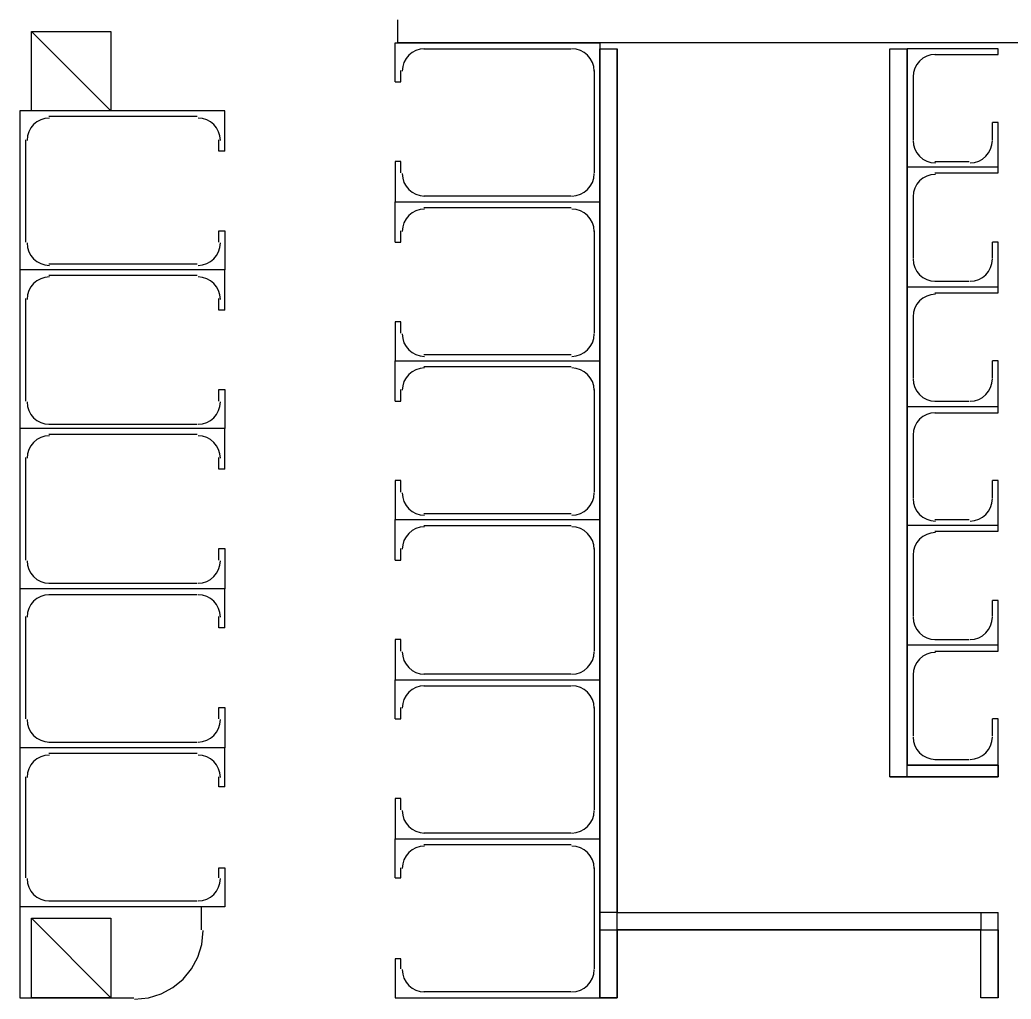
# Model space of a CAD drawing. Header units: millimetres. Extents: x -1062 to 473405, y -148599 to 38948.
# Drawn here: x 349535 to 358255, y -83090 to -74479 of the extents above; entities that cross this region are included whole.
import ezdxf

# ---------------------------------------------------------------- set-up
doc = ezdxf.new("R2010")
doc.units = ezdxf.units.MM
for name, color, linetype in [('COLUMN', 1, 'Continuous'), ('WALL', 7, 'Continuous'), ('WINDOW', 4, 'Continuous')]:
    doc.layers.add(name, color=color, linetype=linetype)

msp = doc.modelspace()

# ---------------------------------------------------------------- linework, layer by layer
at = {"layer": 'COLUMN'}
for p, q in [((350334.3, -75279), (349636.1, -74580.5)), ((349636.1, -74580.5), (350334.3, -74580.5)), ((349636.1, -75279), (349636.1, -74580.5)), ((350334.3, -74580.5), (350334.3, -75279)), ((350334.3, -75279), (349636.1, -75279)), ((350334.3, -83077.6), (349636.1, -82379.1)), ((349636.1, -82379.1), (350334.3, -82379.1)), ((349636.1, -83077.6), (349636.1, -82379.1)), ((350334.3, -82379.1), (350334.3, -83077.6)), ((350334.3, -83077.6), (349636.1, -83077.6))]:
    msp.add_line(p, q, dxfattribs=at)
at = {"layer": 'WALL'}
for p, q in [((352860.2, -74682.1), (352860.2, -74478.9)), ((359486.1, -74682.1), (352860.2, -74682.1)), ((354637.3, -83077.6), (354637.3, -74732.9)), ((354789.6, -82328.3), (354789.6, -74732.9)), ((357188.6, -81134.3), (357188.6, -74732.9)), ((357340.9, -81134.3), (357340.9, -74732.9)), ((358140.6, -81032.7), (357340.9, -81032.7)), ((358140.6, -81134.3), (358140.6, -81032.7)), ((357188.6, -81134.3), (357340.9, -81134.3)), ((357340.9, -81134.3), (358140.6, -81134.3)), ((349534.6, -82277.5), (349534.6, -83077.6)), ((351133.9, -82277.5), (349534.6, -82277.5)), ((351133.9, -82480.7), (351133.9, -82277.5)), ((354789.6, -82328.3), (357988.3, -82328.3)), ((357988.3, -82328.3), (358140.6, -82328.3)), ((358140.6, -83077.6), (358140.6, -82328.3)), ((351134.4, -82608.6), (351146.6, -82487)), ((354789.6, -83077.6), (354789.6, -82480.7)), ((354789.6, -82480.7), (357988.3, -82480.7)), ((357988.3, -83077.6), (357988.3, -82480.7)), ((351099.2, -82721.9), (351134.4, -82608.6)), ((351043.7, -82824.3), (351099.2, -82721.9)), ((350970, -82913.6), (351043.7, -82824.3)), ((350880.8, -82987.3), (350970, -82913.6)), ((350778.4, -83042.9), (350880.8, -82987.3)), ((349534.6, -83077.6), (350537.3, -83077.6)), ((350543.7, -83090.3), (350665.2, -83078.1)), ((350665.2, -83078.1), (350778.4, -83042.9)), ((354637.3, -83077.6), (354789.6, -83077.6))]:
    msp.add_line(p, q, dxfattribs=at)
for points in [[(354789.6, -74732.9), (354789.6, -82328.3), (354637.3, -82328.3), (354637.3, -74732.9), (354789.6, -74732.9)], [(357188.6, -74732.9), (357340.9, -74732.9), (357340.9, -81032.7), (358140.6, -81032.7), (358140.6, -81134.3), (358140, -81134.3), (358140, -81135), (357340, -81135), (357340, -81134.3), (357188.6, -81134.3), (357188.6, -74732.9)], [(357988.3, -82328.3), (357988.3, -82480.7), (354789.6, -82480.7), (354789.6, -82328.3), (357988.3, -82328.3)], [(354789.6, -82480.7), (354789.6, -83077.6), (354637.3, -83077.6), (354637.3, -82480.7), (354789.6, -82480.7)], [(357988.3, -83077.6), (357988.3, -82480.7), (358140.6, -82480.7), (358140.6, -83077.6), (357988.3, -83077.6)]]:
    msp.add_lwpolyline(points, close=True, dxfattribs=at)
at = {"layer": 'WINDOW'}
for p, q in [((352834.8, -75025), (352834.8, -74682.1)), ((352834.8, -74682.1), (354637.3, -74682.1)), ((354637.3, -74682.1), (354637.3, -76079.2)), ((352931.9, -74819.7), (352913.8, -74853.1)), ((352955.9, -74790.5), (352931.9, -74819.7)), ((352985, -74766.5), (352955.9, -74790.5)), ((353018.5, -74748.4), (352985, -74766.5)), ((353055.4, -74736.9), (353018.5, -74748.4)), ((353095, -74732.9), (353055.4, -74736.9)), ((353088.7, -74732.9), (354383.4, -74732.9)), ((354429.4, -74736.9), (354389.7, -74732.9)), ((354466.3, -74748.4), (354429.4, -74736.9)), ((354499.7, -74766.5), (354466.3, -74748.4)), ((354528.9, -74790.5), (354499.7, -74766.5)), ((354552.9, -74819.7), (354528.9, -74790.5)), ((354571, -74853.1), (354552.9, -74819.7)), ((357340.9, -74732.9), (357340.9, -75774.4)), ((358140.6, -74732.9), (357340.9, -74732.9)), ((357478.4, -74817.3), (357449.3, -74841.3)), ((357511.9, -74799.2), (357478.4, -74817.3)), ((357548.8, -74787.7), (357511.9, -74799.2)), ((357588.4, -74783.7), (357548.8, -74787.7)), ((357582.1, -74783.7), (358140.6, -74783.7)), ((358140.6, -74783.7), (358140.6, -74732.9)), ((352902.3, -74890.1), (352898.3, -74929.8)), ((352913.8, -74853.1), (352902.3, -74890.1)), ((354582.5, -74890.1), (354571, -74853.1)), ((354586.5, -74929.8), (354582.5, -74890.1)), ((357407.2, -74903.9), (357395.7, -74940.9)), ((357425.3, -74870.5), (357407.2, -74903.9)), ((357449.3, -74841.3), (357425.3, -74870.5)), ((352885.6, -75025), (352885.6, -74923.4)), ((354586.5, -74923.4), (354586.5, -75825.2)), ((357395.7, -74940.9), (357391.7, -74980.6)), ((357391.7, -74974.2), (357391.7, -75533.1)), ((352834.8, -75025), (352885.6, -75025)), ((351337, -75279), (349534.6, -75279)), ((349534.6, -75279), (349534.6, -76676.2)), ((349794.8, -75342.5), (349755.1, -75346.5)), ((351095.8, -75329.8), (349788.4, -75329.8)), ((351141.8, -75346.5), (351102.2, -75342.5)), ((351337, -75634.7), (351337, -75279)), ((349631.7, -75429.3), (349613.5, -75462.8)), ((349655.7, -75400.2), (349631.7, -75429.3)), ((349684.8, -75376.2), (349655.7, -75400.2)), ((349718.2, -75358), (349684.8, -75376.2)), ((349755.1, -75346.5), (349718.2, -75358)), ((351178.8, -75358), (351141.8, -75346.5)), ((351212.2, -75376.2), (351178.8, -75358)), ((351241.3, -75400.2), (351212.2, -75376.2)), ((351265.3, -75429.3), (351241.3, -75400.2)), ((351283.5, -75462.8), (351265.3, -75429.3)), ((358089.8, -75533.1), (358089.8, -75380.6)), ((358140.6, -75380.6), (358089.8, -75380.6)), ((358140.6, -75774.4), (358140.6, -75380.6)), ((349602, -75499.7), (349598, -75539.4)), ((349613.5, -75462.8), (349602, -75499.7)), ((351294.9, -75499.7), (351283.5, -75462.8)), ((351298.9, -75539.4), (351294.9, -75499.7)), ((349585.3, -75533.1), (349585.3, -76434.9)), ((351286.3, -75634.7), (351286.3, -75533.1)), ((357391.7, -75539.4), (357395.7, -75579.1)), ((357395.7, -75579.1), (357407.2, -75616)), ((358074.4, -75616), (358085.8, -75579.1)), ((358085.8, -75579.1), (358089.8, -75539.4)), ((351337, -75634.7), (351286.3, -75634.7)), ((357407.2, -75616), (357425.3, -75649.5)), ((357425.3, -75649.5), (357449.3, -75678.6)), ((357449.3, -75678.6), (357478.4, -75702.7)), ((358003.1, -75702.7), (358032.2, -75678.6)), ((358032.2, -75678.6), (358056.2, -75649.5)), ((358056.2, -75649.5), (358074.4, -75616)), ((352885.6, -75723.6), (352834.8, -75723.6)), ((352834.8, -75723.6), (352834.8, -76079.2)), ((352885.6, -75825.2), (352885.6, -75723.6)), ((357340.9, -75774.4), (357340.9, -76828.6)), ((358140.6, -75774.4), (357340.9, -75774.4)), ((357478.4, -75702.7), (357511.9, -75720.8)), ((357511.9, -75720.8), (357548.8, -75732.3)), ((357548.8, -75732.3), (357588.4, -75736.3)), ((357582.1, -75723.6), (357886.7, -75723.6)), ((357893.1, -75736.3), (357932.7, -75732.3)), ((357932.7, -75732.3), (357969.7, -75720.8)), ((357969.7, -75720.8), (358003.1, -75702.7)), ((358140.6, -75825.2), (358140.6, -75774.4)), ((352898.3, -75831.5), (352902.3, -75871.2)), ((354582.5, -75871.2), (354586.5, -75831.5)), ((357511.9, -75853.4), (357478.4, -75871.5)), ((357548.8, -75841.9), (357511.9, -75853.4)), ((357588.4, -75837.9), (357548.8, -75841.9)), ((357582.1, -75825.2), (358140.6, -75825.2)), ((352902.3, -75871.2), (352913.8, -75908.2)), ((352913.8, -75908.2), (352931.9, -75941.6)), ((352931.9, -75941.6), (352955.9, -75970.8)), ((354528.9, -75970.8), (354552.9, -75941.6)), ((354552.9, -75941.6), (354571, -75908.2)), ((354571, -75908.2), (354582.5, -75871.2)), ((357425.3, -75924.7), (357407.2, -75958.1)), ((357449.3, -75895.6), (357425.3, -75924.7)), ((357478.4, -75871.5), (357449.3, -75895.6)), ((352955.9, -75970.8), (352985, -75994.8)), ((352985, -75994.8), (353018.5, -76012.9)), ((353018.5, -76012.9), (353055.4, -76024.4)), ((353055.4, -76024.4), (353095, -76028.4)), ((354383.4, -76028.4), (353088.7, -76028.4)), ((354389.7, -76028.4), (354429.4, -76024.4)), ((354429.4, -76024.4), (354466.3, -76012.9)), ((354466.3, -76012.9), (354499.7, -75994.8)), ((354499.7, -75994.8), (354528.9, -75970.8)), ((357395.7, -75995.1), (357391.7, -76034.8)), ((357391.7, -76028.4), (357391.7, -76574.6)), ((357407.2, -75958.1), (357395.7, -75995.1)), ((352834.8, -76079.2), (354637.3, -76079.2)), ((352834.8, -76434.9), (352834.8, -76079.2)), ((354637.3, -76079.2), (354637.3, -77476.4)), ((352955.9, -76200.4), (352931.9, -76229.5)), ((352985, -76176.4), (352955.9, -76200.4)), ((353018.5, -76158.2), (352985, -76176.4)), ((353055.4, -76146.7), (353018.5, -76158.2)), ((353095, -76142.7), (353055.4, -76146.7)), ((353088.7, -76130), (354383.4, -76130)), ((354429.4, -76146.7), (354389.7, -76142.7)), ((354466.3, -76158.2), (354429.4, -76146.7)), ((354499.7, -76176.4), (354466.3, -76158.2)), ((354528.9, -76200.4), (354499.7, -76176.4)), ((354552.9, -76229.5), (354528.9, -76200.4)), ((352902.3, -76299.9), (352898.3, -76339.6)), ((352913.8, -76263), (352902.3, -76299.9)), ((352931.9, -76229.5), (352913.8, -76263)), ((354571, -76263), (354552.9, -76229.5)), ((354582.5, -76299.9), (354571, -76263)), ((354586.5, -76339.6), (354582.5, -76299.9)), ((351286.3, -76434.9), (351286.3, -76333.2)), ((351286.3, -76333.2), (351337, -76333.2)), ((351337, -76333.2), (351337, -76676.2)), ((352885.6, -76434.9), (352885.6, -76333.2)), ((354586.5, -76333.2), (354586.5, -77235)), ((349598, -76441.2), (349602, -76480.9)), ((351294.9, -76480.9), (351298.9, -76441.2)), ((352834.8, -76434.9), (352885.6, -76434.9)), ((358089.8, -76574.6), (358089.8, -76434.9)), ((358140.6, -76434.9), (358089.8, -76434.9)), ((358140.6, -76828.6), (358140.6, -76434.9)), ((349602, -76480.9), (349613.5, -76517.8)), ((349613.5, -76517.8), (349631.7, -76551.3)), ((349631.7, -76551.3), (349655.7, -76580.4)), ((351241.3, -76580.4), (351265.3, -76551.3)), ((351265.3, -76551.3), (351283.5, -76517.8)), ((351283.5, -76517.8), (351294.9, -76480.9)), ((349655.7, -76580.4), (349684.8, -76604.5)), ((349684.8, -76604.5), (349718.2, -76622.6)), ((349718.2, -76622.6), (349755.1, -76634.1)), ((349755.1, -76634.1), (349794.8, -76638.1)), ((349788.4, -76625.4), (351095.8, -76625.4)), ((351102.2, -76638.1), (351141.8, -76634.1)), ((351141.8, -76634.1), (351178.8, -76622.6)), ((351178.8, -76622.6), (351212.2, -76604.5)), ((351212.2, -76604.5), (351241.3, -76580.4)), ((357391.7, -76580.9), (357395.7, -76620.6)), ((357395.7, -76620.6), (357407.2, -76657.6)), ((358074.4, -76657.6), (358085.8, -76620.6)), ((358085.8, -76620.6), (358089.8, -76580.9)), ((351337, -76676.2), (349534.6, -76676.2)), ((349534.6, -76676.2), (349534.6, -78073.3)), ((351095.8, -76727), (349788.4, -76727)), ((351337, -77031.8), (351337, -76676.2)), ((357407.2, -76657.6), (357425.3, -76691)), ((357425.3, -76691), (357449.3, -76720.1)), ((357449.3, -76720.1), (357478.4, -76744.2)), ((358003.1, -76744.2), (358032.2, -76720.1)), ((358032.2, -76720.1), (358056.2, -76691)), ((358056.2, -76691), (358074.4, -76657.6)), ((349655.7, -76797.4), (349631.7, -76826.5)), ((349684.8, -76773.3), (349655.7, -76797.4)), ((349718.2, -76755.2), (349684.8, -76773.3)), ((349755.1, -76743.7), (349718.2, -76755.2)), ((349794.8, -76739.7), (349755.1, -76743.7)), ((351141.8, -76743.7), (351102.2, -76739.7)), ((351178.8, -76755.2), (351141.8, -76743.7)), ((351212.2, -76773.3), (351178.8, -76755.2)), ((351241.3, -76797.4), (351212.2, -76773.3)), ((351265.3, -76826.5), (351241.3, -76797.4)), ((357478.4, -76744.2), (357511.9, -76762.3)), ((357511.9, -76762.3), (357548.8, -76773.8)), ((357548.8, -76773.8), (357588.4, -76777.8)), ((357582.1, -76777.8), (357886.7, -76777.8)), ((357893.1, -76777.8), (357932.7, -76773.8)), ((357932.7, -76773.8), (357969.7, -76762.3)), ((357969.7, -76762.3), (358003.1, -76744.2)), ((349602, -76896.9), (349598, -76936.6)), ((349613.5, -76859.9), (349602, -76896.9)), ((349631.7, -76826.5), (349613.5, -76859.9)), ((351283.5, -76859.9), (351265.3, -76826.5)), ((351294.9, -76896.9), (351283.5, -76859.9)), ((351298.9, -76936.6), (351294.9, -76896.9)), ((357340.9, -76828.6), (357340.9, -77882.8)), ((358140.6, -76828.6), (357340.9, -76828.6)), ((357511.9, -76907.6), (357478.4, -76925.7)), ((357548.8, -76896.1), (357511.9, -76907.6)), ((357588.4, -76892.1), (357548.8, -76896.1)), ((357582.1, -76879.4), (358140.6, -76879.4)), ((358140.6, -76879.4), (358140.6, -76828.6)), ((349585.3, -76930.2), (349585.3, -77832)), ((351286.3, -77031.8), (351286.3, -76930.2)), ((357425.3, -76978.9), (357407.2, -77012.3)), ((357449.3, -76949.8), (357425.3, -76978.9)), ((357478.4, -76925.7), (357449.3, -76949.8)), ((351337, -77031.8), (351286.3, -77031.8)), ((357395.7, -77049.3), (357391.7, -77089)), ((357391.7, -77082.6), (357391.7, -77628.8)), ((357407.2, -77012.3), (357395.7, -77049.3)), ((352885.6, -77133.4), (352834.8, -77133.4)), ((352834.8, -77133.4), (352834.8, -77476.4)), ((352885.6, -77235), (352885.6, -77133.4)), ((352898.3, -77241.4), (352902.3, -77281.1)), ((354582.5, -77281.1), (354586.5, -77241.4)), ((352902.3, -77281.1), (352913.8, -77318)), ((352913.8, -77318), (352931.9, -77351.5)), ((354552.9, -77351.5), (354571, -77318)), ((354571, -77318), (354582.5, -77281.1)), ((352931.9, -77351.5), (352955.9, -77380.6)), ((352955.9, -77380.6), (352985, -77404.6)), ((352985, -77404.6), (353018.5, -77422.8)), ((353018.5, -77422.8), (353055.4, -77434.3)), ((353055.4, -77434.3), (353095, -77438.3)), ((354383.4, -77425.6), (353088.7, -77425.6)), ((354389.7, -77438.3), (354429.4, -77434.3)), ((354429.4, -77434.3), (354466.3, -77422.8)), ((354466.3, -77422.8), (354499.7, -77404.6)), ((354499.7, -77404.6), (354528.9, -77380.6)), ((354528.9, -77380.6), (354552.9, -77351.5)), ((352834.8, -77476.4), (354637.3, -77476.4)), ((352834.8, -77832), (352834.8, -77476.4)), ((354637.3, -77476.4), (354637.3, -78873.5)), ((358089.8, -77628.8), (358089.8, -77476.4)), ((358140.6, -77476.4), (358089.8, -77476.4)), ((358140.6, -77882.8), (358140.6, -77476.4)), ((352955.9, -77597.5), (352931.9, -77626.7)), ((352985, -77573.5), (352955.9, -77597.5)), ((353018.5, -77555.3), (352985, -77573.5)), ((353055.4, -77543.9), (353018.5, -77555.3)), ((353095, -77539.9), (353055.4, -77543.9)), ((353088.7, -77527.2), (354383.4, -77527.2)), ((354429.4, -77543.9), (354389.7, -77539.9)), ((354466.3, -77555.3), (354429.4, -77543.9)), ((354499.7, -77573.5), (354466.3, -77555.3)), ((354528.9, -77597.5), (354499.7, -77573.5)), ((354552.9, -77626.7), (354528.9, -77597.5)), ((352902.3, -77697.1), (352898.3, -77736.7)), ((352913.8, -77660.1), (352902.3, -77697.1)), ((352931.9, -77626.7), (352913.8, -77660.1)), ((354571, -77660.1), (354552.9, -77626.7)), ((354582.5, -77697.1), (354571, -77660.1)), ((354586.5, -77736.7), (354582.5, -77697.1)), ((357391.7, -77635.1), (357395.7, -77674.8)), ((357395.7, -77674.8), (357407.2, -77711.8)), ((358074.4, -77711.8), (358085.8, -77674.8)), ((358085.8, -77674.8), (358089.8, -77635.1)), ((351286.3, -77832), (351286.3, -77730.4)), ((351286.3, -77730.4), (351337, -77730.4)), ((351337, -77730.4), (351337, -78073.3)), ((352885.6, -77832), (352885.6, -77730.4)), ((354586.5, -77730.4), (354586.5, -78632.2)), ((357407.2, -77711.8), (357425.3, -77745.2)), ((357425.3, -77745.2), (357449.3, -77774.3)), ((357449.3, -77774.3), (357478.4, -77798.4)), ((358003.1, -77798.4), (358032.2, -77774.3)), ((358032.2, -77774.3), (358056.2, -77745.2)), ((358056.2, -77745.2), (358074.4, -77711.8)), ((349598, -77838.4), (349602, -77878)), ((351294.9, -77878), (351298.9, -77838.4)), ((352834.8, -77832), (352885.6, -77832)), ((357478.4, -77798.4), (357511.9, -77816.5)), ((357511.9, -77816.5), (357548.8, -77828)), ((357548.8, -77828), (357588.4, -77832)), ((357582.1, -77832), (357886.7, -77832)), ((357893.1, -77832), (357932.7, -77828)), ((357932.7, -77828), (357969.7, -77816.5)), ((357969.7, -77816.5), (358003.1, -77798.4)), ((349602, -77878), (349613.5, -77915)), ((349613.5, -77915), (349631.7, -77948.4)), ((349631.7, -77948.4), (349655.7, -77977.6)), ((351241.3, -77977.6), (351265.3, -77948.4)), ((351265.3, -77948.4), (351283.5, -77915)), ((351283.5, -77915), (351294.9, -77878)), ((357340.9, -77882.8), (357340.9, -78924.3)), ((358140.6, -77882.8), (357340.9, -77882.8)), ((357511.9, -77949.1), (357478.4, -77967.2)), ((357548.8, -77937.6), (357511.9, -77949.1)), ((357588.4, -77933.6), (357548.8, -77937.6)), ((357582.1, -77933.6), (358140.6, -77933.6)), ((358140.6, -77933.6), (358140.6, -77882.8)), ((349655.7, -77977.6), (349684.8, -78001.6)), ((349684.8, -78001.6), (349718.2, -78019.7)), ((349718.2, -78019.7), (349755.1, -78031.2)), ((349755.1, -78031.2), (349794.8, -78035.2)), ((349788.4, -78035.2), (351095.8, -78035.2)), ((351102.2, -78035.2), (351141.8, -78031.2)), ((351141.8, -78031.2), (351178.8, -78019.7)), ((351178.8, -78019.7), (351212.2, -78001.6)), ((351212.2, -78001.6), (351241.3, -77977.6)), ((357425.3, -78020.4), (357407.2, -78053.8)), ((357449.3, -77991.3), (357425.3, -78020.4)), ((357478.4, -77967.2), (357449.3, -77991.3)), ((351337, -78073.3), (349534.6, -78073.3)), ((349534.6, -78073.3), (349534.6, -79483.2)), ((351095.8, -78124.1), (349788.4, -78124.1)), ((351337, -78429), (351337, -78073.3)), ((357395.7, -78090.8), (357391.7, -78130.5)), ((357391.7, -78124.1), (357391.7, -78683)), ((357407.2, -78053.8), (357395.7, -78090.8)), ((349655.7, -78194.5), (349631.7, -78223.6)), ((349684.8, -78170.5), (349655.7, -78194.5)), ((349718.2, -78152.3), (349684.8, -78170.5)), ((349755.1, -78140.8), (349718.2, -78152.3)), ((349794.8, -78136.8), (349755.1, -78140.8)), ((351141.8, -78140.8), (351102.2, -78136.8)), ((351178.8, -78152.3), (351141.8, -78140.8)), ((351212.2, -78170.5), (351178.8, -78152.3)), ((351241.3, -78194.5), (351212.2, -78170.5)), ((351265.3, -78223.6), (351241.3, -78194.5)), ((349602, -78294), (349598, -78333.7)), ((349613.5, -78257.1), (349602, -78294)), ((349631.7, -78223.6), (349613.5, -78257.1)), ((351283.5, -78257.1), (351265.3, -78223.6)), ((351294.9, -78294), (351283.5, -78257.1)), ((351298.9, -78333.7), (351294.9, -78294)), ((349585.3, -78327.3), (349585.3, -79229.1)), ((351286.3, -78429), (351286.3, -78327.3)), ((351337, -78429), (351286.3, -78429)), ((352885.6, -78530.6), (352834.8, -78530.6)), ((352834.8, -78530.6), (352834.8, -78873.5)), ((352885.6, -78632.2), (352885.6, -78530.6)), ((358089.8, -78683), (358089.8, -78530.6)), ((358140.6, -78530.6), (358089.8, -78530.6)), ((358140.6, -78924.3), (358140.6, -78530.6)), ((352898.3, -78638.5), (352902.3, -78678.2)), ((354582.5, -78678.2), (354586.5, -78638.5)), ((352902.3, -78678.2), (352913.8, -78715.2)), ((352913.8, -78715.2), (352931.9, -78748.6)), ((354552.9, -78748.6), (354571, -78715.2)), ((354571, -78715.2), (354582.5, -78678.2)), ((357391.7, -78689.3), (357395.7, -78729)), ((357395.7, -78729), (357407.2, -78766)), ((358074.4, -78766), (358085.8, -78729)), ((358085.8, -78729), (358089.8, -78689.3)), ((352931.9, -78748.6), (352955.9, -78777.7)), ((352955.9, -78777.7), (352985, -78801.8)), ((352985, -78801.8), (353018.5, -78819.9)), ((353018.5, -78819.9), (353055.4, -78831.4)), ((354383.4, -78822.7), (353088.7, -78822.7)), ((354429.4, -78831.4), (354466.3, -78819.9)), ((354466.3, -78819.9), (354499.7, -78801.8)), ((354499.7, -78801.8), (354528.9, -78777.7)), ((354528.9, -78777.7), (354552.9, -78748.6)), ((357407.2, -78766), (357425.3, -78799.4)), ((357425.3, -78799.4), (357449.3, -78828.5)), ((357449.3, -78828.5), (357478.4, -78852.6)), ((358003.1, -78852.6), (358032.2, -78828.5)), ((358032.2, -78828.5), (358056.2, -78799.4)), ((358056.2, -78799.4), (358074.4, -78766)), ((352834.8, -78873.5), (354637.3, -78873.5)), ((352834.8, -79229.1), (352834.8, -78873.5)), ((353055.4, -78831.4), (353095, -78835.4)), ((354389.7, -78835.4), (354429.4, -78831.4)), ((354637.3, -78873.5), (354637.3, -80283.4)), ((357478.4, -78852.6), (357511.9, -78870.7)), ((357511.9, -78870.7), (357548.8, -78882.2)), ((357548.8, -78882.2), (357588.4, -78886.2)), ((357582.1, -78873.5), (357886.7, -78873.5)), ((357893.1, -78886.2), (357932.7, -78882.2)), ((357932.7, -78882.2), (357969.7, -78870.7)), ((357969.7, -78870.7), (358003.1, -78852.6)), ((352955.9, -78994.7), (352931.9, -79023.8)), ((352985, -78970.6), (352955.9, -78994.7)), ((353018.5, -78952.5), (352985, -78970.6)), ((353055.4, -78941), (353018.5, -78952.5)), ((353095, -78937), (353055.4, -78941)), ((353088.7, -78924.3), (354383.4, -78924.3)), ((354429.4, -78941), (354389.7, -78937)), ((354466.3, -78952.5), (354429.4, -78941)), ((354499.7, -78970.6), (354466.3, -78952.5)), ((354528.9, -78994.7), (354499.7, -78970.6)), ((354552.9, -79023.8), (354528.9, -78994.7)), ((357340.9, -78924.3), (357340.9, -79978.5)), ((358140.6, -78924.3), (357340.9, -78924.3)), ((357511.9, -79003.3), (357478.4, -79021.4)), ((357548.8, -78991.8), (357511.9, -79003.3)), ((357588.4, -78987.8), (357548.8, -78991.8)), ((357582.1, -78975.1), (358140.6, -78975.1)), ((358140.6, -78975.1), (358140.6, -78924.3)), ((352913.8, -79057.3), (352902.3, -79094.2)), ((352931.9, -79023.8), (352913.8, -79057.3)), ((354571, -79057.3), (354552.9, -79023.8)), ((354582.5, -79094.2), (354571, -79057.3)), ((357425.3, -79074.6), (357407.2, -79108.1)), ((357449.3, -79045.5), (357425.3, -79074.6)), ((357478.4, -79021.4), (357449.3, -79045.5)), ((351286.3, -79229.1), (351286.3, -79127.5)), ((351286.3, -79127.5), (351337, -79127.5)), ((351337, -79127.5), (351337, -79483.2)), ((352885.6, -79229.1), (352885.6, -79127.5)), ((352902.3, -79094.2), (352898.3, -79133.9)), ((354586.5, -79133.9), (354582.5, -79094.2)), ((354586.5, -79127.5), (354586.5, -80029.3)), ((357395.7, -79145), (357391.7, -79184.7)), ((357391.7, -79178.3), (357391.7, -79724.5)), ((357407.2, -79108.1), (357395.7, -79145)), ((349598, -79235.5), (349602, -79275.2)), ((351294.9, -79275.2), (351298.9, -79235.5)), ((352834.8, -79229.1), (352885.6, -79229.1)), ((349602, -79275.2), (349613.5, -79312.1)), ((349613.5, -79312.1), (349631.7, -79345.6)), ((349631.7, -79345.6), (349655.7, -79374.7)), ((351241.3, -79374.7), (351265.3, -79345.6)), ((351265.3, -79345.6), (351283.5, -79312.1)), ((351283.5, -79312.1), (351294.9, -79275.2)), ((349655.7, -79374.7), (349684.8, -79398.7)), ((349684.8, -79398.7), (349718.2, -79416.9)), ((349718.2, -79416.9), (349755.1, -79428.4)), ((349755.1, -79428.4), (349794.8, -79432.4)), ((349788.4, -79432.4), (351095.8, -79432.4)), ((351102.2, -79432.4), (351141.8, -79428.4)), ((351141.8, -79428.4), (351178.8, -79416.9)), ((351178.8, -79416.9), (351212.2, -79398.7)), ((351212.2, -79398.7), (351241.3, -79374.7)), ((351337, -79483.2), (349534.6, -79483.2)), ((349534.6, -79483.2), (349534.6, -80880.3)), ((351337, -79826.1), (351337, -79483.2)), ((349655.7, -79591.6), (349631.7, -79620.8)), ((349684.8, -79567.6), (349655.7, -79591.6)), ((349718.2, -79549.4), (349684.8, -79567.6)), ((349755.1, -79538), (349718.2, -79549.4)), ((349794.8, -79534), (349755.1, -79538)), ((351095.8, -79534), (349788.4, -79534)), ((351141.8, -79538), (351102.2, -79534)), ((351178.8, -79549.4), (351141.8, -79538)), ((351212.2, -79567.6), (351178.8, -79549.4)), ((351241.3, -79591.6), (351212.2, -79567.6)), ((351265.3, -79620.8), (351241.3, -79591.6)), ((358089.8, -79724.5), (358089.8, -79584.8)), ((358140.6, -79584.8), (358089.8, -79584.8)), ((358140.6, -79978.5), (358140.6, -79584.8)), ((349602, -79691.2), (349598, -79730.8)), ((349613.5, -79654.2), (349602, -79691.2)), ((349631.7, -79620.8), (349613.5, -79654.2)), ((351283.5, -79654.2), (351265.3, -79620.8)), ((351294.9, -79691.2), (351283.5, -79654.2)), ((351298.9, -79730.8), (351294.9, -79691.2)), ((349585.3, -79724.5), (349585.3, -80626.3)), ((351286.3, -79826.1), (351286.3, -79724.5)), ((357391.7, -79730.8), (357395.7, -79770.5)), ((357395.7, -79770.5), (357407.2, -79807.5)), ((358074.4, -79807.5), (358085.8, -79770.5)), ((358085.8, -79770.5), (358089.8, -79730.8)), ((351337, -79826.1), (351286.3, -79826.1)), ((357407.2, -79807.5), (357425.3, -79840.9)), ((357425.3, -79840.9), (357449.3, -79870.1)), ((357449.3, -79870.1), (357478.4, -79894.1)), ((358003.1, -79894.1), (358032.2, -79870.1)), ((358032.2, -79870.1), (358056.2, -79840.9)), ((358056.2, -79840.9), (358074.4, -79807.5)), ((352885.6, -79927.7), (352834.8, -79927.7)), ((352834.8, -79927.7), (352834.8, -80283.4)), ((352885.6, -80029.3), (352885.6, -79927.7)), ((357478.4, -79894.1), (357511.9, -79912.2)), ((357511.9, -79912.2), (357548.8, -79923.7)), ((357548.8, -79923.7), (357588.4, -79927.7)), ((357582.1, -79927.7), (357886.7, -79927.7)), ((357893.1, -79927.7), (357932.7, -79923.7)), ((357932.7, -79923.7), (357969.7, -79912.2)), ((357969.7, -79912.2), (358003.1, -79894.1)), ((352898.3, -80035.7), (352902.3, -80075.4)), ((354582.5, -80075.4), (354586.5, -80035.7)), ((357340.9, -79978.5), (357340.9, -81032.7)), ((358140.6, -79978.5), (357340.9, -79978.5)), ((357548.8, -80046), (357511.9, -80057.5)), ((357588.4, -80042), (357548.8, -80046)), ((357582.1, -80029.3), (358140.6, -80029.3)), ((358140.6, -80029.3), (358140.6, -79978.5)), ((352902.3, -80075.4), (352913.8, -80112.3)), ((352913.8, -80112.3), (352931.9, -80145.7)), ((354552.9, -80145.7), (354571, -80112.3)), ((354571, -80112.3), (354582.5, -80075.4)), ((357425.3, -80128.8), (357407.2, -80162.3)), ((357449.3, -80099.7), (357425.3, -80128.8)), ((357478.4, -80075.6), (357449.3, -80099.7)), ((357511.9, -80057.5), (357478.4, -80075.6)), ((352931.9, -80145.7), (352955.9, -80174.9)), ((352955.9, -80174.9), (352985, -80198.9)), ((352985, -80198.9), (353018.5, -80217.1)), ((353018.5, -80217.1), (353055.4, -80228.5)), ((354429.4, -80228.5), (354466.3, -80217.1)), ((354466.3, -80217.1), (354499.7, -80198.9)), ((354499.7, -80198.9), (354528.9, -80174.9)), ((354528.9, -80174.9), (354552.9, -80145.7)), ((357395.7, -80199.2), (357391.7, -80238.9)), ((357407.2, -80162.3), (357395.7, -80199.2)), ((352834.8, -80283.4), (354637.3, -80283.4)), ((352834.8, -80626.3), (352834.8, -80283.4)), ((353055.4, -80228.5), (353095, -80232.5)), ((354383.4, -80232.5), (353088.7, -80232.5)), ((354389.7, -80232.5), (354429.4, -80228.5)), ((354637.3, -80283.4), (354637.3, -81680.5)), ((357391.7, -80232.5), (357391.7, -80778.7)), ((352955.9, -80391.8), (352931.9, -80421)), ((352985, -80367.8), (352955.9, -80391.8)), ((353018.5, -80349.6), (352985, -80367.8)), ((353055.4, -80338.2), (353018.5, -80349.6)), ((353095, -80334.2), (353055.4, -80338.2)), ((353088.7, -80334.2), (354383.4, -80334.2)), ((354429.4, -80338.2), (354389.7, -80334.2)), ((354466.3, -80349.6), (354429.4, -80338.2)), ((354499.7, -80367.8), (354466.3, -80349.6)), ((354528.9, -80391.8), (354499.7, -80367.8)), ((354552.9, -80421), (354528.9, -80391.8)), ((352913.8, -80454.4), (352902.3, -80491.4)), ((352931.9, -80421), (352913.8, -80454.4)), ((354571, -80454.4), (354552.9, -80421)), ((354582.5, -80491.4), (354571, -80454.4)), ((351286.3, -80626.3), (351286.3, -80524.7)), ((351286.3, -80524.7), (351337, -80524.7)), ((351337, -80524.7), (351337, -80880.3)), ((352885.6, -80626.3), (352885.6, -80524.7)), ((352902.3, -80491.4), (352898.3, -80531)), ((354586.5, -80531), (354582.5, -80491.4)), ((354586.5, -80524.7), (354586.5, -81426.5)), ((349598, -80632.6), (349602, -80672.3)), ((351294.9, -80672.3), (351298.9, -80632.6)), ((352834.8, -80626.3), (352885.6, -80626.3)), ((358089.8, -80778.7), (358089.8, -80626.3)), ((358140.6, -80626.3), (358089.8, -80626.3)), ((358140.6, -81032.7), (358140.6, -80626.3)), ((349602, -80672.3), (349613.5, -80709.3)), ((349613.5, -80709.3), (349631.7, -80742.7)), ((349631.7, -80742.7), (349655.7, -80771.8)), ((351241.3, -80771.8), (351265.3, -80742.7)), ((351265.3, -80742.7), (351283.5, -80709.3)), ((351283.5, -80709.3), (351294.9, -80672.3)), ((349655.7, -80771.8), (349684.8, -80795.9)), ((349684.8, -80795.9), (349718.2, -80814)), ((349718.2, -80814), (349755.1, -80825.5)), ((349755.1, -80825.5), (349794.8, -80829.5)), ((349788.4, -80829.5), (351095.8, -80829.5)), ((351102.2, -80829.5), (351141.8, -80825.5)), ((351141.8, -80825.5), (351178.8, -80814)), ((351178.8, -80814), (351212.2, -80795.9)), ((351212.2, -80795.9), (351241.3, -80771.8)), ((357391.7, -80785.1), (357395.7, -80824.7)), ((357395.7, -80824.7), (357407.2, -80861.7)), ((358074.4, -80861.7), (358085.8, -80824.7)), ((358085.8, -80824.7), (358089.8, -80785.1)), ((351337, -80880.3), (349534.6, -80880.3)), ((349534.6, -80880.3), (349534.6, -82277.5)), ((351337, -81223.2), (351337, -80880.3)), ((357407.2, -80861.7), (357425.3, -80895.1)), ((357425.3, -80895.1), (357449.3, -80924.3)), ((358032.2, -80924.3), (358056.2, -80895.1)), ((358056.2, -80895.1), (358074.4, -80861.7)), ((349655.7, -81001.5), (349631.7, -81030.6)), ((349684.8, -80977.4), (349655.7, -81001.5)), ((349718.2, -80959.3), (349684.8, -80977.4)), ((349755.1, -80947.8), (349718.2, -80959.3)), ((349794.8, -80943.8), (349755.1, -80947.8)), ((351095.8, -80931.1), (349788.4, -80931.1)), ((351141.8, -80947.8), (351102.2, -80943.8)), ((351178.8, -80959.3), (351141.8, -80947.8)), ((351212.2, -80977.4), (351178.8, -80959.3)), ((351241.3, -81001.5), (351212.2, -80977.4)), ((351265.3, -81030.6), (351241.3, -81001.5)), ((357449.3, -80924.3), (357478.4, -80948.3)), ((357478.4, -80948.3), (357511.9, -80966.4)), ((357511.9, -80966.4), (357548.8, -80977.9)), ((357548.8, -80977.9), (357588.4, -80981.9)), ((357582.1, -80981.9), (357886.7, -80981.9)), ((357893.1, -80981.9), (357932.7, -80977.9)), ((357932.7, -80977.9), (357969.7, -80966.4)), ((357969.7, -80966.4), (358003.1, -80948.3)), ((358003.1, -80948.3), (358032.2, -80924.3)), ((349613.5, -81064.1), (349602, -81101)), ((349631.7, -81030.6), (349613.5, -81064.1)), ((351283.5, -81064.1), (351265.3, -81030.6)), ((351294.9, -81101), (351283.5, -81064.1)), ((349585.3, -81134.3), (349585.3, -82023.4)), ((349602, -81101), (349598, -81140.7)), ((351286.3, -81223.2), (351286.3, -81134.3)), ((351298.9, -81140.7), (351294.9, -81101)), ((351337, -81223.2), (351286.3, -81223.2)), ((352885.6, -81324.9), (352834.8, -81324.9)), ((352834.8, -81324.9), (352834.8, -81680.5)), ((352885.6, -81426.5), (352885.6, -81324.9)), ((352898.3, -81432.8), (352902.3, -81472.5)), ((354582.5, -81472.5), (354586.5, -81432.8)), ((352902.3, -81472.5), (352913.8, -81509.4)), ((352913.8, -81509.4), (352931.9, -81542.9)), ((354552.9, -81542.9), (354571, -81509.4)), ((354571, -81509.4), (354582.5, -81472.5)), ((352931.9, -81542.9), (352955.9, -81572)), ((352955.9, -81572), (352985, -81596.1)), ((352985, -81596.1), (353018.5, -81614.2)), ((353018.5, -81614.2), (353055.4, -81625.7)), ((354429.4, -81625.7), (354466.3, -81614.2)), ((354466.3, -81614.2), (354499.7, -81596.1)), ((354499.7, -81596.1), (354528.9, -81572)), ((354528.9, -81572), (354552.9, -81542.9)), ((352834.8, -81680.5), (354637.3, -81680.5)), ((352834.8, -82023.4), (352834.8, -81680.5)), ((353055.4, -81625.7), (353095, -81629.7)), ((354383.4, -81629.7), (353088.7, -81629.7)), ((354389.7, -81629.7), (354429.4, -81625.7)), ((354637.3, -81680.5), (354637.3, -83077.6)), ((352985, -81777.6), (352955.9, -81801.7)), ((353018.5, -81759.5), (352985, -81777.6)), ((353055.4, -81748), (353018.5, -81759.5)), ((353095, -81744), (353055.4, -81748)), ((353088.7, -81731.3), (354383.4, -81731.3)), ((354429.4, -81748), (354389.7, -81744)), ((354466.3, -81759.5), (354429.4, -81748)), ((354499.7, -81777.6), (354466.3, -81759.5)), ((354528.9, -81801.7), (354499.7, -81777.6)), ((352913.8, -81864.2), (352902.3, -81901.2)), ((352931.9, -81830.8), (352913.8, -81864.2)), ((352955.9, -81801.7), (352931.9, -81830.8)), ((354552.9, -81830.8), (354528.9, -81801.7)), ((354571, -81864.2), (354552.9, -81830.8)), ((354582.5, -81901.2), (354571, -81864.2)), ((351286.3, -82023.4), (351286.3, -81934.5)), ((351286.3, -81934.5), (351337, -81934.5)), ((351337, -81934.5), (351337, -82277.5)), ((352885.6, -82023.4), (352885.6, -81934.5)), ((352902.3, -81901.2), (352898.3, -81940.9)), ((354586.5, -81940.9), (354582.5, -81901.2)), ((354586.5, -81934.5), (354586.5, -82823.6)), ((349598, -82029.8), (349602, -82069.5)), ((351294.9, -82069.5), (351298.9, -82029.8)), ((352834.8, -82023.4), (352885.6, -82023.4)), ((349602, -82069.5), (349613.5, -82106.4)), ((349613.5, -82106.4), (349631.7, -82139.9)), ((349631.7, -82139.9), (349655.7, -82169)), ((351241.3, -82169), (351265.3, -82139.9)), ((351265.3, -82139.9), (351283.5, -82106.4)), ((351283.5, -82106.4), (351294.9, -82069.5)), ((349655.7, -82169), (349684.8, -82193)), ((349684.8, -82193), (349718.2, -82211.2)), ((349718.2, -82211.2), (349755.1, -82222.6)), ((349755.1, -82222.6), (349794.8, -82226.6)), ((349788.4, -82226.6), (351095.8, -82226.6)), ((351102.2, -82226.6), (351141.8, -82222.6)), ((351141.8, -82222.6), (351178.8, -82211.2)), ((351178.8, -82211.2), (351212.2, -82193)), ((351212.2, -82193), (351241.3, -82169)), ((351337, -82277.5), (349534.6, -82277.5)), ((352885.6, -82734.7), (352834.8, -82734.7)), ((352834.8, -82734.7), (352834.8, -83077.6)), ((352885.6, -82823.6), (352885.6, -82734.7)), ((352898.3, -82830), (352902.3, -82869.6)), ((354582.5, -82869.6), (354586.5, -82830)), ((352902.3, -82869.6), (352913.8, -82906.6)), ((352913.8, -82906.6), (352931.9, -82940)), ((354552.9, -82940), (354571, -82906.6)), ((354571, -82906.6), (354582.5, -82869.6)), ((352931.9, -82940), (352955.9, -82969.2)), ((352955.9, -82969.2), (352985, -82993.2)), ((352985, -82993.2), (353018.5, -83011.4)), ((353018.5, -83011.4), (353055.4, -83022.8)), ((354429.4, -83022.8), (354466.3, -83011.4)), ((354466.3, -83011.4), (354499.7, -82993.2)), ((354499.7, -82993.2), (354528.9, -82969.2)), ((354528.9, -82969.2), (354552.9, -82940)), ((352834.8, -83077.6), (354637.3, -83077.6)), ((353055.4, -83022.8), (353095, -83026.8)), ((354383.4, -83026.8), (353088.7, -83026.8)), ((354389.7, -83026.8), (354429.4, -83022.8))]:
    msp.add_line(p, q, dxfattribs=at)

doc.saveas('drawing.dxf')
